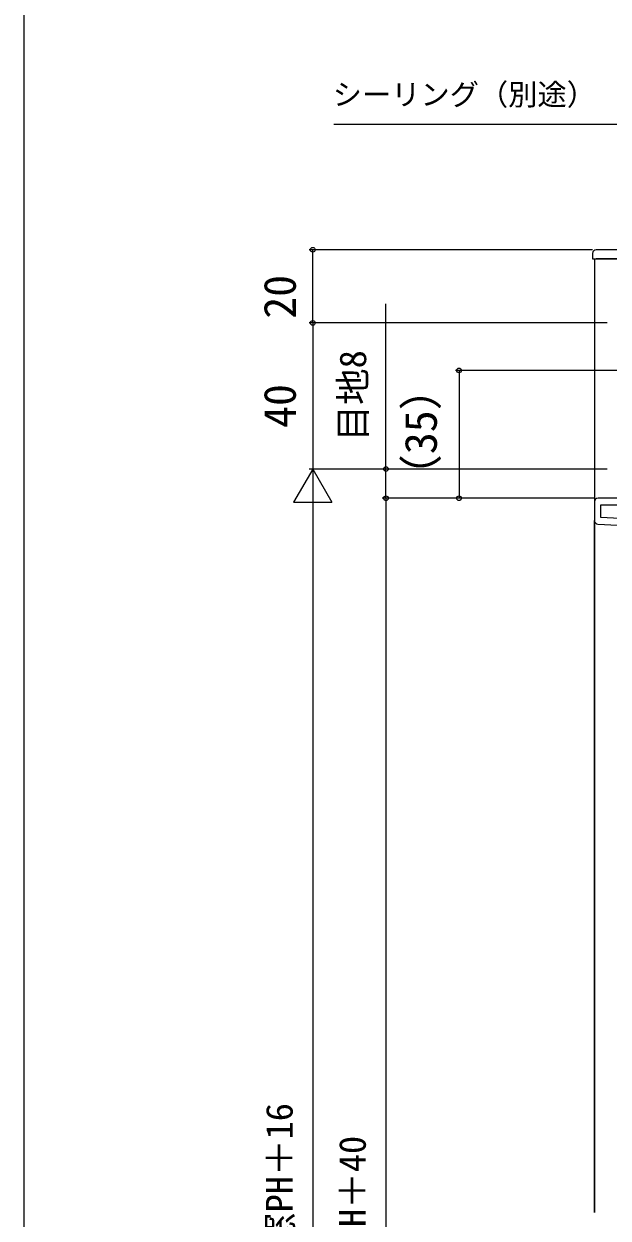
# Model space of a CAD drawing. Units: millimetres, scale not verified. Extents: x -525 to 525, y -783 to 779.
# Drawn here: x -525 to -365.2, y 259.4 to 586.2 of the extents above; entities that cross this region are included whole.
import ezdxf
from ezdxf.enums import TextEntityAlignment as Align

# ---------------------------------------------------------------- set-up
doc = ezdxf.new("R2010")
doc.units = ezdxf.units.MM
doc.header["$LTSCALE"] = 4
doc.layers.add('0-2_YKK_11', color=7, linetype='Continuous', lineweight=18)
doc.layers.add('0-4_YKK_12', color=2, linetype='Continuous', lineweight=18)
for name, color, linetype in [('0-5_YKK_13', 4, 'Continuous'), ('0-7_YKK_D', 6, 'Continuous'), ('0-8_YKK_ZWAK', 7, 'Continuous')]:
    doc.layers.add(name, color=color, linetype=linetype)
doc.styles.add('ＭＳ ゴシック', font='')
doc.styles.get('ＭＳ ゴシック').set_extended_font_data('MS Gothic')

msp = doc.modelspace()

# ---------------------------------------------------------------- linework, layer by layer
at = {"layer": '0-2_YKK_11', "color": 211}
for p, q in [((-369, 455.428), (-369, 450.377)), ((-306.5, 456.428), (-368, 456.428))]:
    msp.add_line(p, q, dxfattribs=at)
msp.add_lwpolyline([(-327, 449.029), (-367.2, 451.136), (-367.2, 454.628), (-327, 454.628)], close=True, dxfattribs=at)
msp.add_lwpolyline([(-368.052, 449.378), (-327, 447.227), (-327, 419.428), (-324.377, 419.428), (-324.058, 420.004), (-324.6, 420.871), (-324.6, 426.228), (-319.793, 426.228), (-320.785, 420.601)], dxfattribs=at)
for centre, start, end in [((-368, 455.428), 90.00001, 179.99999), ((-368, 450.377), 180, 266.99997)]:
    msp.add_arc(centre, 1, start, end, dxfattribs=at)
at = {"layer": '0-4_YKK_12'}
for p, q in [((-369, 521.928), (-369, 260.928)), ((-369, 521.928), (-348, 521.928)), ((-369, 260.928), (-369, 450.376))]:
    msp.add_line(p, q, dxfattribs=at)
at = {"layer": '0-5_YKK_13'}
for p, q in [((-344.819, 524.428), (-368.487, 524.428)), ((-348, 521.928), (-368.5, 521.928))]:
    msp.add_line(p, q, dxfattribs=at)
msp.add_lwpolyline([(-369.487, 523.436), (-369.5, 521.928), (-368.5, 521.928)], dxfattribs=at)
msp.add_arc((-368.487, 523.428), 1, 90, 179.5, dxfattribs=at)
at = {"layer": '0-7_YKK_D'}
for p, q in [((-369.487, 524.428), (-447, 524.428)), ((-446, 504.428), (-446, 524.428)), ((-365.5, 504.428), (-447, 504.428)), ((-365.5, 504.428), (-447, 504.428)), ((-446, 504.428), (-446, 464.428)), ((-339, 491.428), (-407, 491.428)), ((-406, 491.428), (-406, 456.428)), ((-446, 464.428), (-451.25, 455.334)), ((-365.5, 464.428), (-447, 464.428)), ((-365.5, 464.428), (-447, 464.428)), ((-446, 464.428), (-440.75, 455.334)), ((-446, 464.428), (-446, 446.241)), ((-365.5, 464.428), (-427, 464.428)), ((-451.25, 455.334), (-440.75, 455.334)), ((-369, 456.428), (-427, 456.428)), ((-369, 456.428), (-427, 456.428)), ((-426, 456.428), (-426, 56.428)), ((-369, 456.428), (-407, 456.428)), ((-446, 453.928), (-446, 58.928))]:
    msp.add_line(p, q, dxfattribs=at)
for points in [[(-339.137, 524.104), (-340.215, 526.415), (-355.266, 558.692), (-440.279, 558.692)], [(-426, 456.428), (-426, 464.428), (-426, 509.653)]]:
    msp.add_lwpolyline(points, dxfattribs=at)
for centre in [(-446, 524.428), (-446, 504.428), (-446, 504.428), (-406, 491.428), (-426, 464.428), (-426, 456.428), (-426, 456.428), (-406, 456.428)]:
    msp.add_circle(centre, 0.637, dxfattribs=at)
at = {"layer": '0-8_YKK_ZWAK'}
msp.add_line((-525, 747.2), (-525, -782.8), dxfattribs=at)

# ---------------------------------------------------------------- texts
at = {"layer": '0-7_YKK_D', "style": 'ＭＳ ゴシック'}
msp.add_text('シーリング（別途）', height=5.865, dxfattribs=at).set_placement((-440.565, 562.238), align=Align.BOTTOM_LEFT)
for s, height, p in [('20', 8.798, (-448, 505.564)), ('目地8', 7.331, (-429.193, 471.971)), ('40', 8.798, (-448, 475.7)), ('（35）', 8.798, (-409.432, 456.507)), ('モール出来高HM＝新設窓PH＋16', 7.331, (-449.307, 151.002)), ('新設窓PH＝新設窓H＋40', 7.331, (-429.307, 177.024))]:
    msp.add_text(s, height=height, rotation=90, dxfattribs=at).set_placement(p, align=Align.BOTTOM_LEFT)

doc.saveas('drawing.dxf')
